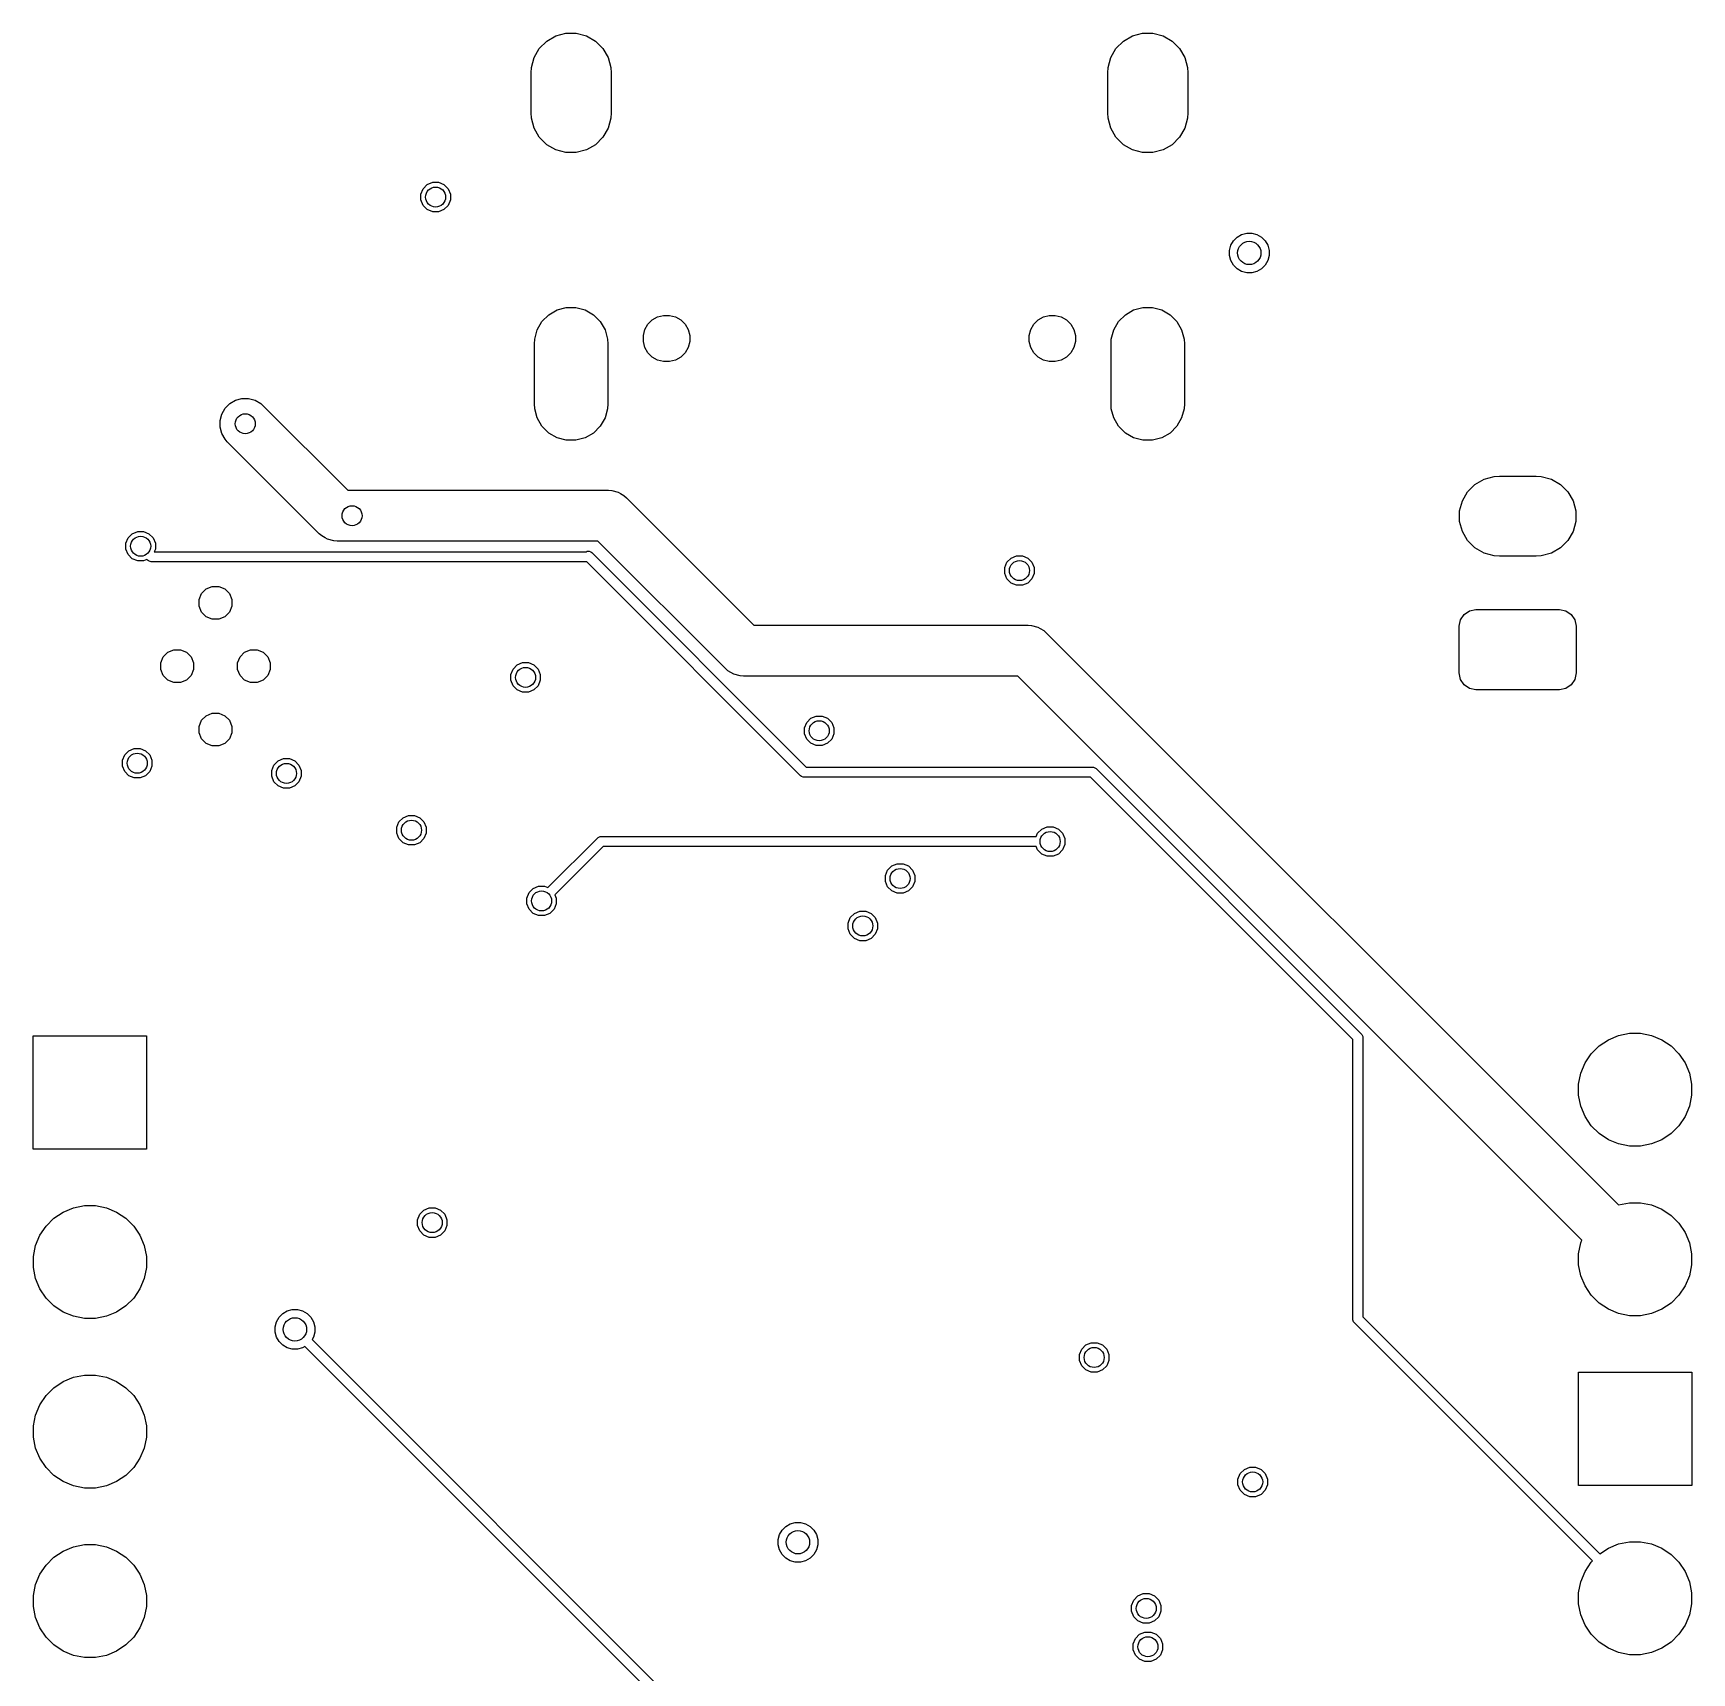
# Model space of a CAD drawing. Header units: inches. Extents: x 5.14 to 6.15, y -4.1 to -1.79.
# Drawn here: x 5.143 to 6.121, y -2.753 to -1.785 of the extents above; entities that cross this region are included whole.
import ezdxf

# ---------------------------------------------------------------- set-up
doc = ezdxf.new("R2010")
doc.units = ezdxf.units.IN
doc.header["$MEASUREMENT"] = 0
doc.layers.add('B.Cu', color=153, linetype='CONTINUOUS', true_color=0x4d7fc4)

msp = doc.modelspace()

# ---------------------------------------------------------------- linework, layer by layer
at = {"layer": 'B.Cu', "linetype": 'CONTINUOUS'}
for p, q in [((5.44118, -1.79438), (5.44554, -1.79002)), ((5.44554, -1.79002), (5.45088, -1.78694)), ((5.45088, -1.78694), (5.45684, -1.78534)), ((5.45684, -1.78534), (5.463, -1.78534)), ((5.463, -1.78534), (5.46896, -1.78694)), ((5.46896, -1.78694), (5.4743, -1.79002)), ((5.4743, -1.79002), (5.47866, -1.79438)), ((5.78134, -1.79438), (5.7857, -1.79002)), ((5.7857, -1.79002), (5.79104, -1.78694)), ((5.79104, -1.78694), (5.797, -1.78534)), ((5.797, -1.78534), (5.80316, -1.78534)), ((5.80316, -1.78534), (5.80912, -1.78694)), ((5.80912, -1.78694), (5.81446, -1.79002)), ((5.81446, -1.79002), (5.81882, -1.79438)), ((5.4365, -1.80568), (5.4381, -1.79972)), ((5.4381, -1.79972), (5.44118, -1.79438)), ((5.47866, -1.79438), (5.48175, -1.79972)), ((5.48175, -1.79972), (5.48334, -1.80568)), ((5.77666, -1.80568), (5.77825, -1.79972)), ((5.77825, -1.79972), (5.78134, -1.79438)), ((5.81882, -1.79438), (5.8219, -1.79972)), ((5.8219, -1.79972), (5.8235, -1.80568)), ((5.4363, -1.80876), (5.4365, -1.80568)), ((5.4363, -1.83238), (5.4363, -1.80876)), ((5.48334, -1.80568), (5.48354, -1.80876)), ((5.48354, -1.80876), (5.48354, -1.83238)), ((5.77646, -1.80876), (5.77666, -1.80568)), ((5.77646, -1.83238), (5.77646, -1.80876)), ((5.8235, -1.80568), (5.8237, -1.80876)), ((5.8237, -1.80876), (5.8237, -1.83238)), ((5.4365, -1.83547), (5.4363, -1.83238)), ((5.4381, -1.84142), (5.4365, -1.83547)), ((5.48334, -1.83547), (5.48175, -1.84142)), ((5.48354, -1.83238), (5.48334, -1.83547)), ((5.77666, -1.83547), (5.77646, -1.83238)), ((5.77825, -1.84142), (5.77666, -1.83547)), ((5.8235, -1.83547), (5.8219, -1.84142)), ((5.8237, -1.83238), (5.8235, -1.83547)), ((5.44118, -1.84676), (5.4381, -1.84142)), ((5.44554, -1.85112), (5.44118, -1.84676)), ((5.47866, -1.84676), (5.4743, -1.85112)), ((5.48175, -1.84142), (5.47866, -1.84676)), ((5.78134, -1.84676), (5.77825, -1.84142)), ((5.7857, -1.85112), (5.78134, -1.84676)), ((5.81882, -1.84676), (5.81446, -1.85112)), ((5.8219, -1.84142), (5.81882, -1.84676)), ((5.45088, -1.85421), (5.44554, -1.85112)), ((5.45684, -1.8558), (5.45088, -1.85421)), ((5.463, -1.8558), (5.45684, -1.8558)), ((5.46896, -1.85421), (5.463, -1.8558)), ((5.4743, -1.85112), (5.46896, -1.85421)), ((5.79104, -1.85421), (5.7857, -1.85112)), ((5.797, -1.8558), (5.79104, -1.85421)), ((5.80316, -1.8558), (5.797, -1.8558)), ((5.80912, -1.85421), (5.80316, -1.8558)), ((5.81446, -1.85112), (5.80912, -1.85421)), ((5.37131, -1.88027), (5.37263, -1.87708)), ((5.37263, -1.87708), (5.37508, -1.87463)), ((5.37508, -1.87463), (5.37827, -1.87331)), ((5.37827, -1.87331), (5.38173, -1.87331)), ((5.38173, -1.87331), (5.38492, -1.87463)), ((5.38492, -1.87463), (5.38737, -1.87708)), ((5.38737, -1.87708), (5.38869, -1.88027)), ((5.37131, -1.88373), (5.37131, -1.88027)), ((5.37263, -1.88692), (5.37131, -1.88373)), ((5.37508, -1.88937), (5.37263, -1.88692)), ((5.38737, -1.88692), (5.38492, -1.88937)), ((5.38869, -1.88373), (5.38737, -1.88692)), ((5.38869, -1.88027), (5.38869, -1.88373)), ((5.37827, -1.89069), (5.37508, -1.88937)), ((5.38173, -1.89069), (5.37827, -1.89069)), ((5.38492, -1.88937), (5.38173, -1.89069)), ((5.84909, -1.91048), (5.85063, -1.90781)), ((5.85063, -1.90781), (5.85281, -1.90563)), ((5.85281, -1.90563), (5.85548, -1.90409)), ((5.85548, -1.90409), (5.85846, -1.90329)), ((5.85846, -1.90329), (5.86154, -1.90329)), ((5.86154, -1.90329), (5.86452, -1.90409)), ((5.86452, -1.90409), (5.86719, -1.90563)), ((5.86719, -1.90563), (5.86937, -1.90781)), ((5.86937, -1.90781), (5.87091, -1.91048)), ((5.84829, -1.91346), (5.84909, -1.91048)), ((5.84829, -1.91654), (5.84829, -1.91346)), ((5.84909, -1.91952), (5.84829, -1.91654)), ((5.87091, -1.91048), (5.87171, -1.91346)), ((5.87171, -1.91654), (5.87091, -1.91952)), ((5.87171, -1.91346), (5.87171, -1.91654)), ((5.85063, -1.92219), (5.84909, -1.91952)), ((5.85281, -1.92437), (5.85063, -1.92219)), ((5.85548, -1.92591), (5.85281, -1.92437)), ((5.85846, -1.92671), (5.85548, -1.92591)), ((5.86154, -1.92671), (5.85846, -1.92671)), ((5.86452, -1.92591), (5.86154, -1.92671)), ((5.86719, -1.92437), (5.86452, -1.92591)), ((5.86937, -1.92219), (5.86719, -1.92437)), ((5.87091, -1.91952), (5.86937, -1.92219)), ((5.45163, -1.9486), (5.45709, -1.94713)), ((5.45709, -1.94713), (5.46275, -1.94713)), ((5.46275, -1.94713), (5.46821, -1.9486)), ((5.79179, -1.9486), (5.79725, -1.94713)), ((5.79725, -1.94713), (5.80291, -1.94713)), ((5.80291, -1.94713), (5.80837, -1.9486)), ((5.43992, -1.96032), (5.44274, -1.95542)), ((5.44274, -1.95542), (5.44674, -1.95142)), ((5.44674, -1.95142), (5.45163, -1.9486)), ((5.46821, -1.9486), (5.4731, -1.95142)), ((5.4731, -1.95142), (5.4771, -1.95542)), ((5.4771, -1.95542), (5.47993, -1.96032)), ((5.50529, -1.95706), (5.50783, -1.95452)), ((5.50783, -1.95452), (5.51095, -1.95272)), ((5.51095, -1.95272), (5.51442, -1.95179)), ((5.51442, -1.95179), (5.51802, -1.95179)), ((5.51802, -1.95179), (5.52149, -1.95272)), ((5.52149, -1.95272), (5.52461, -1.95452)), ((5.52461, -1.95452), (5.52715, -1.95706)), ((5.73285, -1.95706), (5.73539, -1.95452)), ((5.73539, -1.95452), (5.73851, -1.95272)), ((5.73851, -1.95272), (5.74198, -1.95179)), ((5.74198, -1.95179), (5.74558, -1.95179)), ((5.74558, -1.95179), (5.74905, -1.95272)), ((5.74905, -1.95272), (5.75217, -1.95452)), ((5.75217, -1.95452), (5.75471, -1.95706)), ((5.78007, -1.96032), (5.7829, -1.95542)), ((5.7829, -1.95542), (5.7869, -1.95142)), ((5.7869, -1.95142), (5.79179, -1.9486)), ((5.80837, -1.9486), (5.81326, -1.95142)), ((5.81326, -1.95142), (5.81726, -1.95542)), ((5.81726, -1.95542), (5.82008, -1.96032)), ((5.43827, -1.9686), (5.43845, -1.96578)), ((5.43845, -1.96578), (5.43992, -1.96032)), ((5.47993, -1.96032), (5.48139, -1.96578)), ((5.48139, -1.96578), (5.48157, -1.9686)), ((5.50256, -1.96365), (5.50349, -1.96018)), ((5.50256, -1.96725), (5.50256, -1.96365)), ((5.50349, -1.96018), (5.50529, -1.95706)), ((5.52715, -1.95706), (5.52895, -1.96018)), ((5.52895, -1.96018), (5.52988, -1.96365)), ((5.52988, -1.96365), (5.52988, -1.96725)), ((5.73012, -1.96365), (5.73105, -1.96018)), ((5.73012, -1.96725), (5.73012, -1.96365)), ((5.73105, -1.96018), (5.73285, -1.95706)), ((5.75471, -1.95706), (5.75651, -1.96018)), ((5.75651, -1.96018), (5.75744, -1.96365)), ((5.75744, -1.96365), (5.75744, -1.96725)), ((5.77843, -1.9686), (5.77861, -1.96578)), ((5.77861, -1.96578), (5.78007, -1.96032)), ((5.82008, -1.96032), (5.82155, -1.96578)), ((5.82155, -1.96578), (5.82173, -1.9686)), ((5.43827, -2.00404), (5.43827, -1.9686)), ((5.48157, -1.9686), (5.48157, -2.00404)), ((5.50349, -1.97073), (5.50256, -1.96725)), ((5.50529, -1.97384), (5.50349, -1.97073)), ((5.50783, -1.97638), (5.50529, -1.97384)), ((5.51095, -1.97818), (5.50783, -1.97638)), ((5.52461, -1.97638), (5.52149, -1.97818)), ((5.52715, -1.97384), (5.52461, -1.97638)), ((5.52895, -1.97073), (5.52715, -1.97384)), ((5.52988, -1.96725), (5.52895, -1.97073)), ((5.73105, -1.97073), (5.73012, -1.96725)), ((5.73285, -1.97384), (5.73105, -1.97073)), ((5.73539, -1.97638), (5.73285, -1.97384)), ((5.73851, -1.97818), (5.73539, -1.97638)), ((5.75217, -1.97638), (5.74905, -1.97818)), ((5.75471, -1.97384), (5.75217, -1.97638)), ((5.75651, -1.97073), (5.75471, -1.97384)), ((5.75744, -1.96725), (5.75651, -1.97073)), ((5.77843, -2.00404), (5.77843, -1.9686)), ((5.82173, -1.9686), (5.82173, -2.00404)), ((5.51442, -1.97911), (5.51095, -1.97818)), ((5.51802, -1.97911), (5.51442, -1.97911)), ((5.52149, -1.97818), (5.51802, -1.97911)), ((5.74198, -1.97911), (5.73851, -1.97818)), ((5.74558, -1.97911), (5.74198, -1.97911)), ((5.74905, -1.97818), (5.74558, -1.97911)), ((5.25582, -2.00662), (5.25859, -2.00385)), ((5.25859, -2.00385), (5.26198, -2.00189)), ((5.26198, -2.00189), (5.26576, -2.00088)), ((5.26576, -2.00088), (5.26967, -2.00088)), ((5.26967, -2.00088), (5.27346, -2.00189)), ((5.27346, -2.00189), (5.27685, -2.00385)), ((5.27685, -2.00385), (5.27832, -2.00514)), ((5.27832, -2.00514), (5.32818, -2.055)), ((5.43845, -2.00686), (5.43827, -2.00404)), ((5.48157, -2.00404), (5.48139, -2.00686)), ((5.77861, -2.00686), (5.77843, -2.00404)), ((5.82173, -2.00404), (5.82155, -2.00686)), ((5.25284, -2.01379), (5.25386, -2.01001)), ((5.25284, -2.01771), (5.25284, -2.01379)), ((5.25386, -2.01001), (5.25582, -2.00662)), ((5.43992, -2.01232), (5.43845, -2.00686)), ((5.44274, -2.01722), (5.43992, -2.01232)), ((5.47993, -2.01232), (5.4771, -2.01722)), ((5.48139, -2.00686), (5.47993, -2.01232)), ((5.78007, -2.01232), (5.77861, -2.00686)), ((5.7829, -2.01722), (5.78007, -2.01232)), ((5.82008, -2.01232), (5.81726, -2.01722)), ((5.82155, -2.00686), (5.82008, -2.01232)), ((5.25386, -2.02149), (5.25284, -2.01771)), ((5.25582, -2.02488), (5.25386, -2.02149)), ((5.25711, -2.02635), (5.25582, -2.02488)), ((5.44674, -2.02121), (5.44274, -2.01722)), ((5.45163, -2.02404), (5.44674, -2.02121)), ((5.45709, -2.0255), (5.45163, -2.02404)), ((5.46821, -2.02404), (5.46275, -2.0255)), ((5.4731, -2.02121), (5.46821, -2.02404)), ((5.4771, -2.01722), (5.4731, -2.02121)), ((5.7869, -2.02121), (5.7829, -2.01722)), ((5.79179, -2.02404), (5.7869, -2.02121)), ((5.79725, -2.0255), (5.79179, -2.02404)), ((5.80837, -2.02404), (5.80291, -2.0255)), ((5.81326, -2.02121), (5.80837, -2.02404)), ((5.81726, -2.01722), (5.81326, -2.02121)), ((5.31136, -2.08061), (5.25711, -2.02635)), ((5.46275, -2.0255), (5.45709, -2.0255)), ((5.80291, -2.0255), (5.79725, -2.0255)), ((5.98878, -2.05588), (5.99314, -2.05152)), ((5.99314, -2.05152), (5.99848, -2.04844)), ((5.99848, -2.04844), (6.00444, -2.04684)), ((6.00444, -2.04684), (6.00752, -2.04664)), ((6.00752, -2.04664), (6.02917, -2.04664)), ((6.02917, -2.04664), (6.03226, -2.04684)), ((6.03226, -2.04684), (6.03821, -2.04844)), ((6.03821, -2.04844), (6.04355, -2.05152)), ((6.04355, -2.05152), (6.04791, -2.05588)), ((5.32818, -2.055), (5.33071, -2.055)), ((5.33071, -2.055), (5.482, -2.055)), ((5.482, -2.055), (5.48396, -2.05513)), ((5.48396, -2.05513), (5.48396, -2.05513)), ((5.48396, -2.05513), (5.48774, -2.05614)), ((5.48774, -2.05614), (5.48898, -2.05686)), ((5.48898, -2.05686), (5.49113, -2.0581)), ((5.49113, -2.0581), (5.49113, -2.0581)), ((5.49113, -2.0581), (5.49261, -2.05939)), ((5.49261, -2.05939), (5.56782, -2.13461)), ((5.9841, -2.06718), (5.9857, -2.06122)), ((5.9857, -2.06122), (5.98878, -2.05588)), ((6.04791, -2.05588), (6.051, -2.06122)), ((6.051, -2.06122), (6.05259, -2.06718)), ((5.9841, -2.07334), (5.9841, -2.06718)), ((5.9857, -2.0793), (5.9841, -2.07334)), ((6.05259, -2.07334), (6.051, -2.0793)), ((6.05259, -2.06718), (6.05259, -2.07334)), ((5.19731, -2.08627), (5.19863, -2.08308)), ((5.19863, -2.08308), (5.20108, -2.08063)), ((5.20108, -2.08063), (5.20427, -2.07931)), ((5.20427, -2.07931), (5.20773, -2.07931)), ((5.20773, -2.07931), (5.21092, -2.08063)), ((5.21092, -2.08063), (5.21337, -2.08308)), ((5.21337, -2.08308), (5.21469, -2.08627)), ((5.31284, -2.0819), (5.31136, -2.08061)), ((5.31488, -2.08308), (5.31284, -2.0819)), ((5.31284, -2.0819), (5.31284, -2.0819)), ((5.31623, -2.08386), (5.31488, -2.08308)), ((5.32001, -2.08487), (5.31623, -2.08386)), ((5.98878, -2.08464), (5.9857, -2.0793)), ((6.051, -2.0793), (6.04791, -2.08464)), ((5.19731, -2.08973), (5.19731, -2.08627)), ((5.19863, -2.09292), (5.19731, -2.08973)), ((5.20108, -2.09537), (5.19863, -2.09292)), ((5.21469, -2.08973), (5.21406, -2.09125)), ((5.21406, -2.09125), (5.46873, -2.09125)), ((5.21469, -2.08627), (5.21469, -2.08973)), ((5.32197, -2.085), (5.32001, -2.08487)), ((5.32001, -2.08487), (5.32001, -2.08487)), ((5.33071, -2.085), (5.32197, -2.085)), ((5.47579, -2.085), (5.33071, -2.085)), ((5.46873, -2.09125), (5.46942, -2.09096)), ((5.46942, -2.09096), (5.47058, -2.09096)), ((5.47058, -2.09096), (5.47164, -2.0914)), ((5.47164, -2.0914), (5.47209, -2.09177)), ((5.47209, -2.09177), (5.59866, -2.21835)), ((5.551, -2.16021), (5.47579, -2.085)), ((5.71949, -2.095), (5.72268, -2.09367)), ((5.72268, -2.09367), (5.72614, -2.09367)), ((5.72614, -2.09367), (5.72933, -2.095)), ((5.99314, -2.089), (5.98878, -2.08464)), ((5.99848, -2.09208), (5.99314, -2.089)), ((6.00444, -2.09368), (5.99848, -2.09208)), ((6.00752, -2.09388), (6.00444, -2.09368)), ((6.02917, -2.09388), (6.00752, -2.09388)), ((6.03226, -2.09368), (6.02917, -2.09388)), ((6.03821, -2.09208), (6.03226, -2.09368)), ((6.04355, -2.089), (6.03821, -2.09208)), ((6.04791, -2.08464), (6.04355, -2.089)), ((5.20427, -2.09669), (5.20108, -2.09537)), ((5.20773, -2.09669), (5.20427, -2.09669)), ((5.2097, -2.09587), (5.20773, -2.09669)), ((5.21011, -2.09629), (5.2097, -2.09587)), ((5.21056, -2.09666), (5.21011, -2.09629)), ((5.21163, -2.0971), (5.21056, -2.09666)), ((5.2122, -2.09716), (5.21163, -2.0971)), ((5.46912, -2.09716), (5.2122, -2.09716)), ((5.59535, -2.22339), (5.46912, -2.09716)), ((5.71572, -2.10063), (5.71704, -2.09744)), ((5.71572, -2.10409), (5.71572, -2.10063)), ((5.71704, -2.09744), (5.71949, -2.095)), ((5.72933, -2.095), (5.73177, -2.09744)), ((5.73177, -2.09744), (5.7331, -2.10063)), ((5.7331, -2.10063), (5.7331, -2.10409)), ((5.24197, -2.11589), (5.24469, -2.11318)), ((5.24469, -2.11318), (5.24824, -2.11171)), ((5.24824, -2.11171), (5.25208, -2.11171)), ((5.25208, -2.11171), (5.25563, -2.11318)), ((5.25563, -2.11318), (5.25834, -2.11589)), ((5.71704, -2.10728), (5.71572, -2.10409)), ((5.71949, -2.10973), (5.71704, -2.10728)), ((5.72268, -2.11105), (5.71949, -2.10973)), ((5.72614, -2.11105), (5.72268, -2.11105)), ((5.72933, -2.10973), (5.72614, -2.11105)), ((5.73177, -2.10728), (5.72933, -2.10973)), ((5.7331, -2.10409), (5.73177, -2.10728)), ((5.2405, -2.11944), (5.24197, -2.11589)), ((5.2405, -2.12328), (5.2405, -2.11944)), ((5.25834, -2.11589), (5.25981, -2.11944)), ((5.25981, -2.11944), (5.25981, -2.12328)), ((5.24197, -2.12683), (5.2405, -2.12328)), ((5.24469, -2.12955), (5.24197, -2.12683)), ((5.24824, -2.13102), (5.24469, -2.12955)), ((5.25208, -2.13102), (5.24824, -2.13102)), ((5.25563, -2.12955), (5.25208, -2.13102)), ((5.25834, -2.12683), (5.25563, -2.12955)), ((5.25981, -2.12328), (5.25834, -2.12683)), ((5.9839, -2.13522), (5.98465, -2.13145)), ((5.98465, -2.13145), (5.98678, -2.12826)), ((5.98678, -2.12826), (5.98997, -2.12613)), ((5.98997, -2.12613), (5.99374, -2.12538)), ((5.99374, -2.12538), (6.04295, -2.12538)), ((6.04295, -2.12538), (6.04672, -2.12613)), ((6.04672, -2.12613), (6.04991, -2.12826)), ((6.04991, -2.12826), (6.05205, -2.13145)), ((6.05205, -2.13145), (6.0528, -2.13522)), ((5.56782, -2.13461), (5.72441, -2.13461)), ((5.72441, -2.13461), (5.72961, -2.13461)), ((5.72961, -2.13461), (5.73156, -2.13473)), ((5.73156, -2.13473), (5.73156, -2.13473)), ((5.73156, -2.13473), (5.73535, -2.13575)), ((5.73535, -2.13575), (5.73659, -2.13646)), ((5.73659, -2.13646), (5.73874, -2.13771)), ((5.73874, -2.13771), (5.73874, -2.13771)), ((5.73874, -2.13771), (5.74021, -2.139)), ((5.74021, -2.139), (6.07782, -2.47661)), ((5.9839, -2.16278), (5.9839, -2.13522)), ((6.0528, -2.13522), (6.0528, -2.16278)), ((5.21934, -2.1533), (5.22205, -2.15058)), ((5.22205, -2.15058), (5.2256, -2.14911)), ((5.2256, -2.14911), (5.22944, -2.14911)), ((5.22944, -2.14911), (5.23299, -2.15058)), ((5.23299, -2.15058), (5.2357, -2.1533)), ((5.26461, -2.1533), (5.26733, -2.15058)), ((5.26733, -2.15058), (5.27088, -2.14911)), ((5.27088, -2.14911), (5.27472, -2.14911)), ((5.27472, -2.14911), (5.27826, -2.15058)), ((5.27826, -2.15058), (5.28098, -2.1533)), ((5.21787, -2.15684), (5.21934, -2.1533)), ((5.21787, -2.16068), (5.21787, -2.15684)), ((5.21934, -2.16423), (5.21787, -2.16068)), ((5.2357, -2.1533), (5.23717, -2.15684)), ((5.23717, -2.16068), (5.2357, -2.16423)), ((5.23717, -2.15684), (5.23717, -2.16068)), ((5.26314, -2.15684), (5.26461, -2.1533)), ((5.26314, -2.16068), (5.26314, -2.15684)), ((5.26461, -2.16423), (5.26314, -2.16068)), ((5.28098, -2.1533), (5.28245, -2.15684)), ((5.28245, -2.16068), (5.28098, -2.16423)), ((5.28245, -2.15684), (5.28245, -2.16068)), ((5.42438, -2.16363), (5.42571, -2.16043)), ((5.42571, -2.16043), (5.42815, -2.15799)), ((5.42815, -2.15799), (5.43134, -2.15667)), ((5.43134, -2.15667), (5.4348, -2.15667)), ((5.4348, -2.15667), (5.43799, -2.15799)), ((5.43799, -2.15799), (5.44044, -2.16043)), ((5.44044, -2.16043), (5.44176, -2.16363)), ((5.55247, -2.16151), (5.551, -2.16021)), ((5.55587, -2.16346), (5.55247, -2.16151)), ((5.55247, -2.16151), (5.55247, -2.16151)), ((5.22205, -2.16695), (5.21934, -2.16423)), ((5.2256, -2.16842), (5.22205, -2.16695)), ((5.22944, -2.16842), (5.2256, -2.16842)), ((5.23299, -2.16695), (5.22944, -2.16842)), ((5.2357, -2.16423), (5.23299, -2.16695)), ((5.26733, -2.16695), (5.26461, -2.16423)), ((5.27088, -2.16842), (5.26733, -2.16695)), ((5.27472, -2.16842), (5.27088, -2.16842)), ((5.27826, -2.16695), (5.27472, -2.16842)), ((5.28098, -2.16423), (5.27826, -2.16695)), ((5.42438, -2.16708), (5.42438, -2.16363)), ((5.42571, -2.17028), (5.42438, -2.16708)), ((5.42815, -2.17272), (5.42571, -2.17028)), ((5.44044, -2.17028), (5.43799, -2.17272)), ((5.44176, -2.16708), (5.44044, -2.17028)), ((5.44176, -2.16363), (5.44176, -2.16708)), ((5.55965, -2.16448), (5.55587, -2.16346)), ((5.56161, -2.16461), (5.55965, -2.16448)), ((5.55965, -2.16448), (5.55965, -2.16448)), ((5.72339, -2.16461), (5.56161, -2.16461)), ((6.05619, -2.4974), (5.72339, -2.16461)), ((5.98465, -2.16655), (5.9839, -2.16278)), ((5.98678, -2.16974), (5.98465, -2.16655)), ((5.98997, -2.17187), (5.98678, -2.16974)), ((5.99374, -2.17262), (5.98997, -2.17187)), ((6.04672, -2.17187), (6.04295, -2.17262)), ((6.04991, -2.16974), (6.04672, -2.17187)), ((6.05205, -2.16655), (6.04991, -2.16974)), ((6.0528, -2.16278), (6.05205, -2.16655)), ((5.43134, -2.17404), (5.42815, -2.17272)), ((5.4348, -2.17404), (5.43134, -2.17404)), ((5.43799, -2.17272), (5.4348, -2.17404)), ((6.04295, -2.17262), (5.99374, -2.17262)), ((5.2405, -2.19425), (5.24197, -2.1907)), ((5.24197, -2.1907), (5.24469, -2.18798)), ((5.24469, -2.18798), (5.24824, -2.18651)), ((5.24824, -2.18651), (5.25208, -2.18651)), ((5.25208, -2.18651), (5.25563, -2.18798)), ((5.25563, -2.18798), (5.25834, -2.1907)), ((5.25834, -2.1907), (5.25981, -2.19425)), ((5.59893, -2.19193), (5.60138, -2.18948)), ((5.60138, -2.18948), (5.60457, -2.18816)), ((5.60457, -2.18816), (5.60803, -2.18816)), ((5.60803, -2.18816), (5.61122, -2.18948)), ((5.61122, -2.18948), (5.61366, -2.19193)), ((5.2405, -2.19809), (5.2405, -2.19425)), ((5.24197, -2.20163), (5.2405, -2.19809)), ((5.25981, -2.19809), (5.25834, -2.20163)), ((5.25981, -2.19425), (5.25981, -2.19809)), ((5.59761, -2.19512), (5.59893, -2.19193)), ((5.59761, -2.19858), (5.59761, -2.19512)), ((5.59893, -2.20177), (5.59761, -2.19858)), ((5.61366, -2.19193), (5.61499, -2.19512)), ((5.61499, -2.19858), (5.61366, -2.20177)), ((5.61499, -2.19512), (5.61499, -2.19858)), ((5.19531, -2.21427), (5.19663, -2.21108)), ((5.19663, -2.21108), (5.19908, -2.20863)), ((5.19908, -2.20863), (5.20227, -2.20731)), ((5.20227, -2.20731), (5.20573, -2.20731)), ((5.20573, -2.20731), (5.20892, -2.20863)), ((5.20892, -2.20863), (5.21137, -2.21108)), ((5.21137, -2.21108), (5.21269, -2.21427)), ((5.24469, -2.20435), (5.24197, -2.20163)), ((5.24824, -2.20582), (5.24469, -2.20435)), ((5.25208, -2.20582), (5.24824, -2.20582)), ((5.25563, -2.20435), (5.25208, -2.20582)), ((5.25834, -2.20163), (5.25563, -2.20435)), ((5.60138, -2.20422), (5.59893, -2.20177)), ((5.60457, -2.20554), (5.60138, -2.20422)), ((5.60803, -2.20554), (5.60457, -2.20554)), ((5.61122, -2.20422), (5.60803, -2.20554)), ((5.61366, -2.20177), (5.61122, -2.20422)), ((5.19531, -2.21773), (5.19531, -2.21427)), ((5.19663, -2.22092), (5.19531, -2.21773)), ((5.19908, -2.22337), (5.19663, -2.22092)), ((5.21137, -2.22092), (5.20892, -2.22337)), ((5.21269, -2.21773), (5.21137, -2.22092)), ((5.21269, -2.21427), (5.21269, -2.21773)), ((5.28331, -2.22027), (5.28463, -2.21708)), ((5.28331, -2.22373), (5.28331, -2.22027)), ((5.28463, -2.21708), (5.28708, -2.21463)), ((5.28708, -2.21463), (5.29027, -2.21331)), ((5.29027, -2.21331), (5.29373, -2.21331)), ((5.29373, -2.21331), (5.29692, -2.21463)), ((5.29692, -2.21463), (5.29937, -2.21708)), ((5.29937, -2.21708), (5.30069, -2.22027)), ((5.30069, -2.22027), (5.30069, -2.22373)), ((5.59866, -2.21835), (5.76756, -2.21835)), ((5.76756, -2.21835), (5.76813, -2.2184)), ((5.76813, -2.2184), (5.7692, -2.21884)), ((5.7692, -2.21884), (5.76965, -2.21921)), ((5.76965, -2.21921), (5.92609, -2.37565)), ((5.20227, -2.22469), (5.19908, -2.22337)), ((5.20573, -2.22469), (5.20227, -2.22469)), ((5.20892, -2.22337), (5.20573, -2.22469)), ((5.28463, -2.22692), (5.28331, -2.22373)), ((5.28708, -2.22937), (5.28463, -2.22692)), ((5.29027, -2.23069), (5.28708, -2.22937)), ((5.29373, -2.23069), (5.29027, -2.23069)), ((5.29692, -2.22937), (5.29373, -2.23069)), ((5.29937, -2.22692), (5.29692, -2.22937)), ((5.30069, -2.22373), (5.29937, -2.22692)), ((5.5958, -2.22375), (5.59535, -2.22339)), ((5.59686, -2.2242), (5.5958, -2.22375)), ((5.59744, -2.22425), (5.59686, -2.2242)), ((5.76634, -2.22425), (5.59744, -2.22425)), ((5.92105, -2.37896), (5.76634, -2.22425)), ((5.35838, -2.25059), (5.36083, -2.24815)), ((5.36083, -2.24815), (5.36402, -2.24682)), ((5.36402, -2.24682), (5.36748, -2.24682)), ((5.36748, -2.24682), (5.37067, -2.24815)), ((5.37067, -2.24815), (5.37311, -2.25059)), ((5.35706, -2.25378), (5.35838, -2.25059)), ((5.35706, -2.25724), (5.35706, -2.25378)), ((5.35838, -2.26043), (5.35706, -2.25724)), ((5.37311, -2.25059), (5.37444, -2.25378)), ((5.37444, -2.25724), (5.37311, -2.26043)), ((5.37444, -2.25378), (5.37444, -2.25724)), ((5.44622, -2.28937), (5.47547, -2.26012)), ((5.47547, -2.26012), (5.47592, -2.25975)), ((5.47592, -2.25975), (5.47698, -2.25931)), ((5.47698, -2.25931), (5.47756, -2.25925)), ((5.47756, -2.25925), (5.73434, -2.25925)), ((5.73434, -2.25925), (5.73515, -2.25728)), ((5.73515, -2.25728), (5.7376, -2.25484)), ((5.7376, -2.25484), (5.74079, -2.25352)), ((5.74079, -2.25352), (5.74425, -2.25352)), ((5.74425, -2.25352), (5.74744, -2.25484)), ((5.74744, -2.25484), (5.74989, -2.25728)), ((5.74989, -2.25728), (5.75121, -2.26048)), ((5.36083, -2.26288), (5.35838, -2.26043)), ((5.36402, -2.2642), (5.36083, -2.26288)), ((5.36748, -2.2642), (5.36402, -2.2642)), ((5.37067, -2.26288), (5.36748, -2.2642)), ((5.37311, -2.26043), (5.37067, -2.26288)), ((5.47878, -2.26516), (5.45039, -2.29355)), ((5.73434, -2.26516), (5.47878, -2.26516)), ((5.73515, -2.26713), (5.73434, -2.26516)), ((5.7376, -2.26957), (5.73515, -2.26713)), ((5.74079, -2.27089), (5.7376, -2.26957)), ((5.74744, -2.26957), (5.74425, -2.27089)), ((5.74989, -2.26713), (5.74744, -2.26957)), ((5.75121, -2.26393), (5.74989, -2.26713)), ((5.75121, -2.26048), (5.75121, -2.26393)), ((5.64531, -2.28227), (5.64663, -2.27908)), ((5.64663, -2.27908), (5.64908, -2.27663)), ((5.64908, -2.27663), (5.65227, -2.27531)), ((5.65227, -2.27531), (5.65573, -2.27531)), ((5.65573, -2.27531), (5.65892, -2.27663)), ((5.65892, -2.27663), (5.66137, -2.27908)), ((5.66137, -2.27908), (5.66269, -2.28227)), ((5.74425, -2.27089), (5.74079, -2.27089)), ((5.4376, -2.28988), (5.44079, -2.28856)), ((5.44079, -2.28856), (5.44425, -2.28856)), ((5.44425, -2.28856), (5.44622, -2.28937)), ((5.64531, -2.28573), (5.64531, -2.28227)), ((5.64663, -2.28892), (5.64531, -2.28573)), ((5.64908, -2.29137), (5.64663, -2.28892)), ((5.66137, -2.28892), (5.65892, -2.29137)), ((5.66269, -2.28573), (5.66137, -2.28892)), ((5.66269, -2.28227), (5.66269, -2.28573)), ((5.43383, -2.29552), (5.43515, -2.29232)), ((5.43383, -2.29897), (5.43383, -2.29552)), ((5.43515, -2.30217), (5.43383, -2.29897)), ((5.43515, -2.29232), (5.4376, -2.28988)), ((5.45121, -2.29897), (5.44989, -2.30217)), ((5.45039, -2.29355), (5.45121, -2.29552)), ((5.45121, -2.29552), (5.45121, -2.29897)), ((5.65227, -2.29269), (5.64908, -2.29137)), ((5.65573, -2.29269), (5.65227, -2.29269)), ((5.65892, -2.29137), (5.65573, -2.29269)), ((5.4376, -2.30461), (5.43515, -2.30217)), ((5.44079, -2.30593), (5.4376, -2.30461)), ((5.44425, -2.30593), (5.44079, -2.30593)), ((5.44744, -2.30461), (5.44425, -2.30593)), ((5.44989, -2.30217), (5.44744, -2.30461)), ((5.62331, -2.31027), (5.62463, -2.30708)), ((5.62463, -2.30708), (5.62708, -2.30463)), ((5.62708, -2.30463), (5.63027, -2.30331)), ((5.63027, -2.30331), (5.63373, -2.30331)), ((5.63373, -2.30331), (5.63692, -2.30463)), ((5.63692, -2.30463), (5.63937, -2.30708)), ((5.63937, -2.30708), (5.64069, -2.31027)), ((5.62331, -2.31373), (5.62331, -2.31027)), ((5.62463, -2.31692), (5.62331, -2.31373)), ((5.62708, -2.31937), (5.62463, -2.31692)), ((5.63937, -2.31692), (5.63692, -2.31937)), ((5.64069, -2.31373), (5.63937, -2.31692)), ((5.64069, -2.31027), (5.64069, -2.31373)), ((5.63027, -2.32069), (5.62708, -2.31937)), ((5.63373, -2.32069), (5.63027, -2.32069)), ((5.63692, -2.31937), (5.63373, -2.32069)), ((5.14259, -2.44372), (5.14259, -2.37679)), ((5.14259, -2.37679), (5.20952, -2.37679)), ((5.20952, -2.37679), (5.20952, -2.44372)), ((5.92609, -2.37565), (5.92646, -2.3761)), ((5.92646, -2.3761), (5.92677, -2.37685)), ((5.92677, -2.37685), (5.9269, -2.37716)), ((5.9269, -2.37716), (5.92695, -2.37774)), ((6.07182, -2.37909), (6.07788, -2.37658)), ((6.07788, -2.37658), (6.08432, -2.3753)), ((6.08432, -2.3753), (6.09088, -2.3753)), ((6.09088, -2.3753), (6.09731, -2.37658)), ((6.09731, -2.37658), (6.10337, -2.37909)), ((5.92105, -2.54381), (5.92105, -2.37896)), ((5.92695, -2.37774), (5.92695, -2.54259)), ((6.05809, -2.39283), (6.06173, -2.38738)), ((6.06173, -2.38738), (6.06637, -2.38274)), ((6.06637, -2.38274), (6.07182, -2.37909)), ((6.10337, -2.37909), (6.10883, -2.38274)), ((6.10883, -2.38274), (6.11347, -2.38738)), ((6.11347, -2.38738), (6.11711, -2.39283)), ((6.05557, -2.39889), (6.05809, -2.39283)), ((6.11711, -2.39283), (6.11962, -2.39889)), ((6.05429, -2.40533), (6.05557, -2.39889)), ((6.05429, -2.41189), (6.05429, -2.40533)), ((6.11962, -2.39889), (6.1209, -2.40533)), ((6.1209, -2.40533), (6.1209, -2.41189)), ((6.05557, -2.41832), (6.05429, -2.41189)), ((6.1209, -2.41189), (6.11962, -2.41832)), ((6.05809, -2.42438), (6.05557, -2.41832)), ((6.06173, -2.42984), (6.05809, -2.42438)), ((6.11711, -2.42438), (6.11347, -2.42984)), ((6.11962, -2.41832), (6.11711, -2.42438)), ((6.06637, -2.43447), (6.06173, -2.42984)), ((6.07182, -2.43812), (6.06637, -2.43447)), ((6.10883, -2.43447), (6.10337, -2.43812)), ((6.11347, -2.42984), (6.10883, -2.43447)), ((5.20952, -2.44372), (5.14259, -2.44372)), ((6.07788, -2.44063), (6.07182, -2.43812)), ((6.08432, -2.44191), (6.07788, -2.44063)), ((6.09088, -2.44191), (6.08432, -2.44191)), ((6.09731, -2.44063), (6.09088, -2.44191)), ((6.10337, -2.43812), (6.09731, -2.44063)), ((6.07788, -2.47658), (6.08432, -2.4753)), ((6.08432, -2.4753), (6.09088, -2.4753)), ((6.09088, -2.4753), (6.09731, -2.47658)), ((5.15019, -2.48903), (5.15483, -2.48439)), ((5.15483, -2.48439), (5.16028, -2.48075)), ((5.16028, -2.48075), (5.16634, -2.47824)), ((5.16634, -2.47824), (5.17278, -2.47696)), ((5.17278, -2.47696), (5.17934, -2.47696)), ((5.17934, -2.47696), (5.18577, -2.47824)), ((5.18577, -2.47824), (5.19183, -2.48075)), ((5.19183, -2.48075), (5.19729, -2.48439)), ((5.19729, -2.48439), (5.20193, -2.48903)), ((5.36931, -2.48527), (5.37063, -2.48208)), ((5.36931, -2.48873), (5.36931, -2.48527)), ((5.37063, -2.48208), (5.37308, -2.47963)), ((5.37308, -2.47963), (5.37627, -2.47831)), ((5.37627, -2.47831), (5.37973, -2.47831)), ((5.37973, -2.47831), (5.38292, -2.47963)), ((5.38292, -2.47963), (5.38537, -2.48208)), ((5.38537, -2.48208), (5.38669, -2.48527)), ((5.38669, -2.48527), (5.38669, -2.48873)), ((6.07782, -2.47661), (6.07788, -2.47658)), ((6.09731, -2.47658), (6.10337, -2.47909)), ((6.10337, -2.47909), (6.10883, -2.48274)), ((6.10883, -2.48274), (6.11347, -2.48738)), ((5.14404, -2.50054), (5.14655, -2.49448)), ((5.14655, -2.49448), (5.15019, -2.48903)), ((5.20193, -2.48903), (5.20557, -2.49448)), ((5.20557, -2.49448), (5.20808, -2.50054)), ((5.37063, -2.49192), (5.36931, -2.48873)), ((5.37308, -2.49437), (5.37063, -2.49192)), ((5.37627, -2.49569), (5.37308, -2.49437)), ((5.38292, -2.49437), (5.37973, -2.49569)), ((5.38537, -2.49192), (5.38292, -2.49437)), ((5.38669, -2.48873), (5.38537, -2.49192)), ((6.11347, -2.48738), (6.11711, -2.49283)), ((6.11711, -2.49283), (6.11962, -2.49889)), ((5.14276, -2.50698), (5.14404, -2.50054)), ((5.20808, -2.50054), (5.20936, -2.50698)), ((5.37973, -2.49569), (5.37627, -2.49569)), ((6.05429, -2.50533), (6.05557, -2.49889)), ((6.05557, -2.49889), (6.05619, -2.4974)), ((6.11962, -2.49889), (6.1209, -2.50533)), ((5.14276, -2.51354), (5.14276, -2.50698)), ((5.14404, -2.51997), (5.14276, -2.51354)), ((5.20936, -2.51354), (5.20808, -2.51997)), ((5.20936, -2.50698), (5.20936, -2.51354)), ((6.05429, -2.51189), (6.05429, -2.50533)), ((6.05557, -2.51832), (6.05429, -2.51189)), ((6.1209, -2.51189), (6.11962, -2.51832)), ((6.1209, -2.50533), (6.1209, -2.51189)), ((5.14655, -2.52603), (5.14404, -2.51997)), ((5.20808, -2.51997), (5.20557, -2.52603)), ((6.05809, -2.52438), (6.05557, -2.51832)), ((6.06173, -2.52984), (6.05809, -2.52438)), ((6.11711, -2.52438), (6.11347, -2.52984)), ((6.11962, -2.51832), (6.11711, -2.52438)), ((5.15019, -2.53149), (5.14655, -2.52603)), ((5.15483, -2.53613), (5.15019, -2.53149)), ((5.20193, -2.53149), (5.19729, -2.53613)), ((5.20557, -2.52603), (5.20193, -2.53149)), ((6.06637, -2.53447), (6.06173, -2.52984)), ((6.11347, -2.52984), (6.10883, -2.53447)), ((5.16028, -2.53977), (5.15483, -2.53613)), ((5.16634, -2.54228), (5.16028, -2.53977)), ((5.17278, -2.54356), (5.16634, -2.54228)), ((5.17934, -2.54356), (5.17278, -2.54356)), ((5.18577, -2.54228), (5.17934, -2.54356)), ((5.19183, -2.53977), (5.18577, -2.54228)), ((5.19729, -2.53613), (5.19183, -2.53977)), ((5.28609, -2.54548), (5.28763, -2.54281)), ((5.28763, -2.54281), (5.28981, -2.54063)), ((5.28981, -2.54063), (5.29248, -2.53909)), ((5.29248, -2.53909), (5.29546, -2.53829)), ((5.29546, -2.53829), (5.29854, -2.53829)), ((5.29854, -2.53829), (5.30152, -2.53909)), ((5.30152, -2.53909), (5.30419, -2.54063)), ((5.30419, -2.54063), (5.30637, -2.54281)), ((5.30637, -2.54281), (5.30791, -2.54548)), ((5.9211, -2.54439), (5.92105, -2.54381)), ((5.92695, -2.54259), (6.06681, -2.68244)), ((6.07182, -2.53812), (6.06637, -2.53447)), ((6.07788, -2.54063), (6.07182, -2.53812)), ((6.08432, -2.54191), (6.07788, -2.54063)), ((6.09088, -2.54191), (6.08432, -2.54191)), ((6.09731, -2.54063), (6.09088, -2.54191)), ((6.10337, -2.53812), (6.09731, -2.54063)), ((6.10883, -2.53447), (6.10337, -2.53812)), ((5.28529, -2.54846), (5.28609, -2.54548)), ((5.28529, -2.55154), (5.28529, -2.54846)), ((5.28609, -2.55452), (5.28529, -2.55154)), ((5.30791, -2.54548), (5.30871, -2.54846)), ((5.30871, -2.55154), (5.30791, -2.55452)), ((5.30871, -2.54846), (5.30871, -2.55154)), ((5.92154, -2.54545), (5.9211, -2.54439)), ((5.92191, -2.5459), (5.92154, -2.54545)), ((6.06256, -2.68655), (5.92191, -2.5459)), ((5.28763, -2.55719), (5.28609, -2.55452)), ((5.28981, -2.55937), (5.28763, -2.55719)), ((5.29248, -2.56091), (5.28981, -2.55937)), ((5.29546, -2.56171), (5.29248, -2.56091)), ((5.29854, -2.56171), (5.29546, -2.56171)), ((5.30152, -2.56091), (5.29854, -2.56171)), ((5.30292, -2.5601), (5.30152, -2.56091)), ((5.55775, -2.81492), (5.30292, -2.5601)), ((5.30791, -2.55452), (5.3071, -2.55592)), ((5.3071, -2.55592), (5.56279, -2.81161)), ((5.75982, -2.56481), (5.76114, -2.56161)), ((5.76114, -2.56161), (5.76358, -2.55917)), ((5.76358, -2.55917), (5.76678, -2.55785)), ((5.76678, -2.55785), (5.77023, -2.55785)), ((5.77023, -2.55785), (5.77343, -2.55917)), ((5.77343, -2.55917), (5.77587, -2.56161)), ((5.77587, -2.56161), (5.77719, -2.56481)), ((5.75982, -2.56826), (5.75982, -2.56481)), ((5.76114, -2.57146), (5.75982, -2.56826)), ((5.76358, -2.5739), (5.76114, -2.57146)), ((5.77587, -2.57146), (5.77343, -2.5739)), ((5.77719, -2.56826), (5.77587, -2.57146)), ((5.77719, -2.56481), (5.77719, -2.56826)), ((5.15483, -2.58439), (5.16028, -2.58075)), ((5.16028, -2.58075), (5.16634, -2.57824)), ((5.16634, -2.57824), (5.17278, -2.57696)), ((5.17278, -2.57696), (5.17934, -2.57696)), ((5.17934, -2.57696), (5.18577, -2.57824)), ((5.18577, -2.57824), (5.19183, -2.58075)), ((5.19183, -2.58075), (5.19729, -2.58439)), ((5.76678, -2.57522), (5.76358, -2.5739)), ((5.77023, -2.57522), (5.76678, -2.57522)), ((5.77343, -2.5739), (5.77023, -2.57522)), ((6.05413, -2.64207), (6.05413, -2.57514)), ((6.05413, -2.57514), (6.12106, -2.57514)), ((6.12106, -2.57514), (6.12106, -2.64207)), ((5.14655, -2.59448), (5.15019, -2.58903)), ((5.15019, -2.58903), (5.15483, -2.58439)), ((5.19729, -2.58439), (5.20193, -2.58903)), ((5.20193, -2.58903), (5.20557, -2.59448)), ((5.14276, -2.60698), (5.14404, -2.60054)), ((5.14404, -2.60054), (5.14655, -2.59448)), ((5.20557, -2.59448), (5.20808, -2.60054)), ((5.20808, -2.60054), (5.20936, -2.60698)), ((5.14276, -2.61354), (5.14276, -2.60698)), ((5.20936, -2.60698), (5.20936, -2.61354)), ((5.14404, -2.61997), (5.14276, -2.61354)), ((5.14655, -2.62603), (5.14404, -2.61997)), ((5.20808, -2.61997), (5.20557, -2.62603)), ((5.20936, -2.61354), (5.20808, -2.61997)), ((5.15019, -2.63149), (5.14655, -2.62603)), ((5.15483, -2.63613), (5.15019, -2.63149)), ((5.20193, -2.63149), (5.19729, -2.63613)), ((5.20557, -2.62603), (5.20193, -2.63149)), ((5.85708, -2.63263), (5.86027, -2.63131)), ((5.86027, -2.63131), (5.86373, -2.63131)), ((5.86373, -2.63131), (5.86692, -2.63263)), ((5.16028, -2.63977), (5.15483, -2.63613)), ((5.16634, -2.64228), (5.16028, -2.63977)), ((5.19183, -2.63977), (5.18577, -2.64228)), ((5.19729, -2.63613), (5.19183, -2.63977)), ((5.85331, -2.63827), (5.85463, -2.63508)), ((5.85331, -2.64173), (5.85331, -2.63827)), ((5.85463, -2.64492), (5.85331, -2.64173)), ((5.85463, -2.63508), (5.85708, -2.63263)), ((5.86692, -2.63263), (5.86937, -2.63508)), ((5.86937, -2.63508), (5.87069, -2.63827)), ((5.87069, -2.64173), (5.86937, -2.64492)), ((5.87069, -2.63827), (5.87069, -2.64173)), ((5.17278, -2.64356), (5.16634, -2.64228)), ((5.17934, -2.64356), (5.17278, -2.64356)), ((5.18577, -2.64228), (5.17934, -2.64356)), ((5.85708, -2.64737), (5.85463, -2.64492)), ((5.86027, -2.64869), (5.85708, -2.64737)), ((5.86373, -2.64869), (5.86027, -2.64869)), ((5.86692, -2.64737), (5.86373, -2.64869)), ((5.86937, -2.64492), (5.86692, -2.64737)), ((6.12106, -2.64207), (6.05413, -2.64207)), ((5.58204, -2.67401), (5.58283, -2.67103)), ((5.58283, -2.67103), (5.58438, -2.66836)), ((5.58438, -2.66836), (5.58656, -2.66618)), ((5.58656, -2.66618), (5.58923, -2.66464)), ((5.58923, -2.66464), (5.5922, -2.66384)), ((5.5922, -2.66384), (5.59529, -2.66384)), ((5.59529, -2.66384), (5.59827, -2.66464)), ((5.59827, -2.66464), (5.60094, -2.66618)), ((5.60094, -2.66618), (5.60312, -2.66836)), ((5.60312, -2.66836), (5.60466, -2.67103)), ((5.60466, -2.67103), (5.60546, -2.67401)), ((5.15483, -2.68439), (5.16028, -2.68075)), ((5.16028, -2.68075), (5.16634, -2.67824)), ((5.16634, -2.67824), (5.17278, -2.67696)), ((5.17278, -2.67696), (5.17934, -2.67696)), ((5.17934, -2.67696), (5.18577, -2.67824)), ((5.18577, -2.67824), (5.19183, -2.68075)), ((5.19183, -2.68075), (5.19729, -2.68439)), ((5.58204, -2.67709), (5.58204, -2.67401)), ((5.58283, -2.68007), (5.58204, -2.67709)), ((5.58438, -2.68274), (5.58283, -2.68007)), ((5.60466, -2.68007), (5.60312, -2.68274)), ((5.60546, -2.67709), (5.60466, -2.68007)), ((5.60546, -2.67401), (5.60546, -2.67709)), ((6.06681, -2.68244), (6.07182, -2.67909)), ((6.07182, -2.67909), (6.07788, -2.67658)), ((6.07788, -2.67658), (6.08432, -2.6753)), ((6.08432, -2.6753), (6.09088, -2.6753)), ((6.09088, -2.6753), (6.09731, -2.67658)), ((6.09731, -2.67658), (6.10337, -2.67909)), ((6.10337, -2.67909), (6.10883, -2.68274)), ((5.14655, -2.69448), (5.15019, -2.68903)), ((5.15019, -2.68903), (5.15483, -2.68439)), ((5.19729, -2.68439), (5.20193, -2.68903)), ((5.20193, -2.68903), (5.20557, -2.69448)), ((5.58656, -2.68492), (5.58438, -2.68274)), ((5.58923, -2.68646), (5.58656, -2.68492)), ((5.5922, -2.68726), (5.58923, -2.68646)), ((5.59529, -2.68726), (5.5922, -2.68726)), ((5.59827, -2.68646), (5.59529, -2.68726)), ((5.60094, -2.68492), (5.59827, -2.68646)), ((5.60312, -2.68274), (5.60094, -2.68492)), ((6.05809, -2.69283), (6.06173, -2.68738)), ((6.06173, -2.68738), (6.06256, -2.68655)), ((6.10883, -2.68274), (6.11347, -2.68738)), ((6.11347, -2.68738), (6.11711, -2.69283)), ((5.14276, -2.70698), (5.14404, -2.70054)), ((5.14404, -2.70054), (5.14655, -2.69448)), ((5.20557, -2.69448), (5.20808, -2.70054)), ((5.20808, -2.70054), (5.20936, -2.70698)), ((6.05429, -2.70533), (6.05557, -2.69889)), ((6.05557, -2.69889), (6.05809, -2.69283)), ((6.11711, -2.69283), (6.11962, -2.69889)), ((6.11962, -2.69889), (6.1209, -2.70533)), ((5.14276, -2.71354), (5.14276, -2.70698)), ((5.20936, -2.70698), (5.20936, -2.71354)), ((5.79052, -2.71284), (5.79185, -2.70965)), ((5.79185, -2.70965), (5.79429, -2.7072)), ((5.79429, -2.7072), (5.79748, -2.70588)), ((5.79748, -2.70588), (5.80094, -2.70588)), ((5.80094, -2.70588), (5.80413, -2.7072)), ((5.80413, -2.7072), (5.80658, -2.70965)), ((5.80658, -2.70965), (5.8079, -2.71284)), ((6.05429, -2.71189), (6.05429, -2.70533)), ((6.1209, -2.70533), (6.1209, -2.71189)), ((5.14404, -2.71997), (5.14276, -2.71354)), ((5.14655, -2.72603), (5.14404, -2.71997)), ((5.20808, -2.71997), (5.20557, -2.72603)), ((5.20936, -2.71354), (5.20808, -2.71997)), ((5.79052, -2.7163), (5.79052, -2.71284)), ((5.79185, -2.71949), (5.79052, -2.7163)), ((5.79429, -2.72193), (5.79185, -2.71949)), ((5.80658, -2.71949), (5.80413, -2.72193)), ((5.8079, -2.7163), (5.80658, -2.71949)), ((5.8079, -2.71284), (5.8079, -2.7163)), ((6.05557, -2.71832), (6.05429, -2.71189)), ((6.05809, -2.72438), (6.05557, -2.71832)), ((6.11962, -2.71832), (6.11711, -2.72438)), ((6.1209, -2.71189), (6.11962, -2.71832)), ((5.15019, -2.73149), (5.14655, -2.72603)), ((5.20557, -2.72603), (5.20193, -2.73149)), ((5.79283, -2.73228), (5.79528, -2.72984)), ((5.79748, -2.72325), (5.79429, -2.72193)), ((5.79528, -2.72984), (5.79847, -2.72852)), ((5.80094, -2.72325), (5.79748, -2.72325)), ((5.79847, -2.72852), (5.80192, -2.72852)), ((5.80413, -2.72193), (5.80094, -2.72325)), ((5.80192, -2.72852), (5.80512, -2.72984)), ((5.80512, -2.72984), (5.80756, -2.73228)), ((6.06173, -2.72984), (6.05809, -2.72438)), ((6.06637, -2.73447), (6.06173, -2.72984)), ((6.11347, -2.72984), (6.10883, -2.73447)), ((6.11711, -2.72438), (6.11347, -2.72984)), ((5.15483, -2.73613), (5.15019, -2.73149)), ((5.16028, -2.73977), (5.15483, -2.73613)), ((5.19729, -2.73613), (5.19183, -2.73977)), ((5.20193, -2.73149), (5.19729, -2.73613)), ((5.79151, -2.73548), (5.79283, -2.73228)), ((5.79151, -2.73893), (5.79151, -2.73548)), ((5.79283, -2.74213), (5.79151, -2.73893)), ((5.80756, -2.73228), (5.80888, -2.73548)), ((5.80888, -2.73893), (5.80756, -2.74213)), ((5.80888, -2.73548), (5.80888, -2.73893)), ((6.07182, -2.73812), (6.06637, -2.73447)), ((6.07788, -2.74063), (6.07182, -2.73812)), ((6.10337, -2.73812), (6.09731, -2.74063)), ((6.10883, -2.73447), (6.10337, -2.73812)), ((5.16634, -2.74228), (5.16028, -2.73977)), ((5.17278, -2.74356), (5.16634, -2.74228)), ((5.17934, -2.74356), (5.17278, -2.74356)), ((5.18577, -2.74228), (5.17934, -2.74356)), ((5.19183, -2.73977), (5.18577, -2.74228)), ((5.79528, -2.74457), (5.79283, -2.74213)), ((5.79847, -2.74589), (5.79528, -2.74457)), ((5.80192, -2.74589), (5.79847, -2.74589)), ((5.80512, -2.74457), (5.80192, -2.74589)), ((5.80756, -2.74213), (5.80512, -2.74457)), ((6.08432, -2.74191), (6.07788, -2.74063)), ((6.09088, -2.74191), (6.08432, -2.74191)), ((6.09731, -2.74063), (6.09088, -2.74191))]:
    msp.add_line(p, q, dxfattribs=at)
at = {"layer": 'B.Cu'}
for centre, radius in [((5.38, -1.882), 0.00591), ((5.86, -1.915), 0.00689), ((5.26772, -2.01575), 0.00591), ((5.33071, -2.07), 0.00591), ((5.206, -2.088), 0.00591), ((5.72441, -2.10236), 0.00591), ((5.43307, -2.16535), 0.00591), ((5.6063, -2.19685), 0.00591), ((5.204, -2.216), 0.00591), ((5.292, -2.222), 0.00591), ((5.36575, -2.25551), 0.00591), ((5.74252, -2.2622), 0.00591), ((5.654, -2.284), 0.00591), ((5.44252, -2.29724), 0.00591), ((5.632, -2.312), 0.00591), ((5.378, -2.487), 0.00591), ((5.297, -2.55), 0.00689), ((5.7685, -2.56654), 0.00591), ((5.862, -2.64), 0.00591), ((5.59375, -2.67555), 0.00689), ((5.79921, -2.71457), 0.00591), ((5.8002, -2.7372), 0.00591)]:
    msp.add_circle(centre, radius, dxfattribs=at)

doc.saveas('drawing.dxf')
